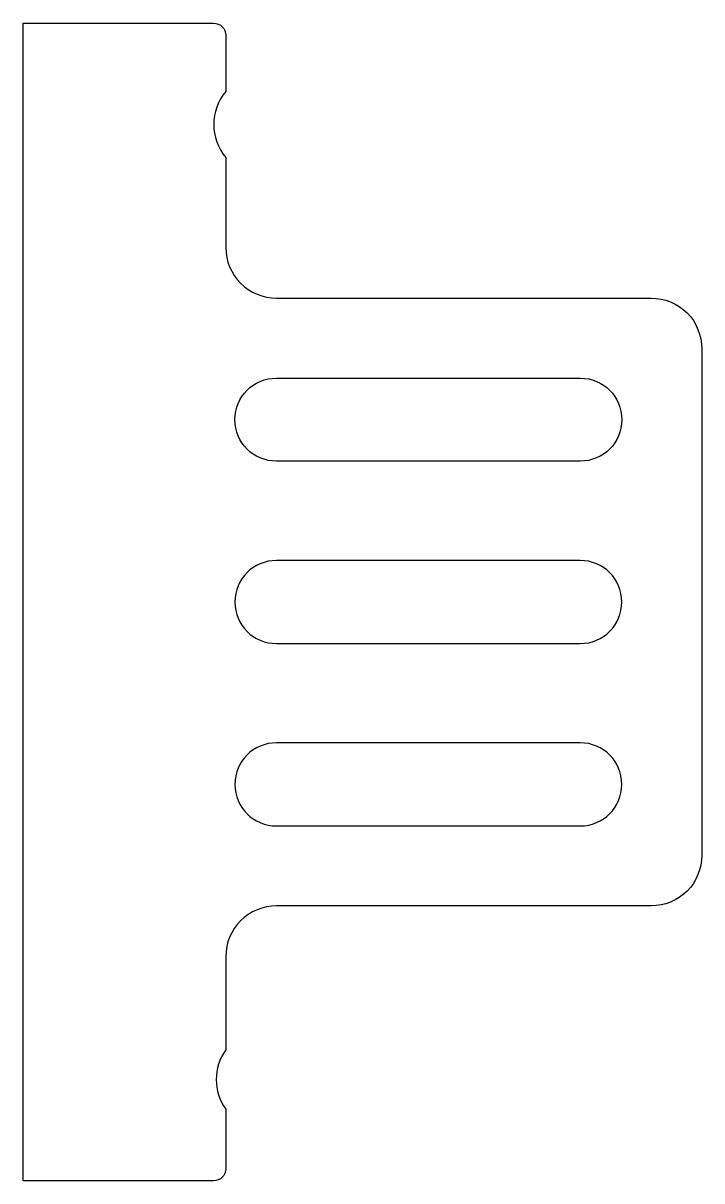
# Model space of a CAD drawing. Header units: millimetres. Extents: x -1527.2 to -1493.7, y -66.5 to -9.3.
import ezdxf

# ---------------------------------------------------------------- set-up
doc = ezdxf.new("R2010")
doc.units = ezdxf.units.MM
doc.layers.get('0').update_dxf_attribs({"linetype": 'CONTINUOUS'})

msp = doc.modelspace()

# ---------------------------------------------------------------- linework, layer by layer
for points in [[(-1517.792, -9.345, -0.414214), (-1517.192, -9.945), (-1517.192, -12.712, 0.364982), (-1517.192, -15.977), (-1517.192, -20.415, 0.414214), (-1514.692, -22.915), (-1496.192, -22.915, -0.414214), (-1493.692, -25.415), (-1493.692, -50.415, -0.414214), (-1496.192, -52.915), (-1514.692, -52.915, 0.414214), (-1517.192, -55.415), (-1517.192, -60.026, 0.321927), (-1517.192, -62.944), (-1517.192, -65.885, -0.414214), (-1517.792, -66.485), (-1527.192, -66.485), (-1527.192, -9.345)], [(-1499.692, -26.865, -1), (-1499.692, -30.965), (-1514.692, -30.965, -1), (-1514.692, -26.865)], [(-1499.692, -35.865), (-1514.692, -35.865, 1), (-1514.692, -39.965), (-1499.692, -39.965, 1)], [(-1499.692, -44.865), (-1514.692, -44.865, 1), (-1514.692, -48.965), (-1499.692, -48.965, 1)]]:
    msp.add_lwpolyline(points, format="xyb", close=True)

doc.saveas('drawing.dxf')
